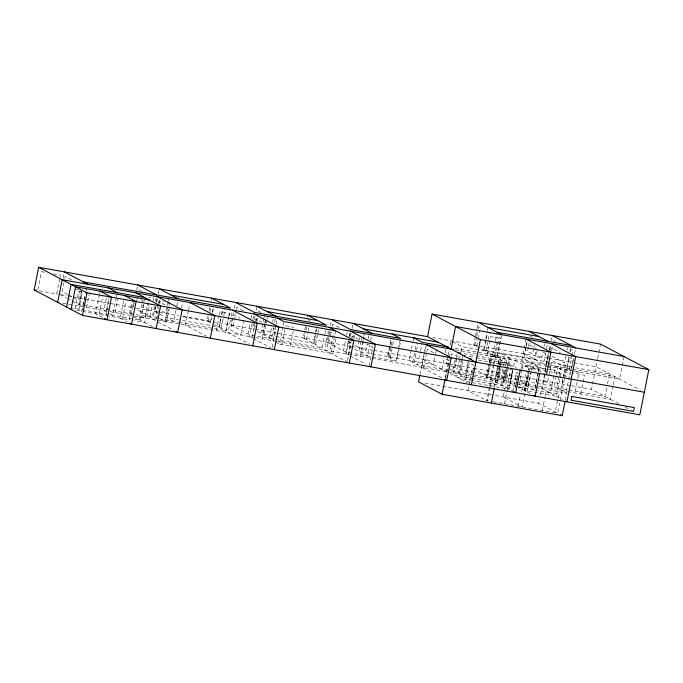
<?xml version="1.0" encoding="UTF-8"?>
<svg xmlns="http://www.w3.org/2000/svg" width="683" height="683" viewBox="0 0 683 683"><rect width="100%" height="100%" fill="white"/><g stroke="black" fill="none" stroke-linecap="round" stroke-linejoin="round"><path stroke-width="0.51" stroke-dasharray="3.42 2.56" d="M56.689 293.912L59.822 278.22M60.027 277.178L60.445 275.087L53.445 273.84M63.152 278.049L63.971 273.943M63.937 282.48L62.136 291.513L67.515 294.356M64.74 278.459L65.141 276.453L72.321 280.243M80.287 290.002L78.28 300.042L68.411 294.834M81.431 291.112L78.767 304.456L177.99 322.154M79.219 304.703L81.934 291.103M78.963 309.228L82.31 292.495M81.712 311.286L85.469 292.461M83.446 304.618L84.077 301.485M84.282 300.435L84.914 297.301M86.169 291.026L86.792 287.885M86.553 307.47L89.482 292.828M99.411 294.595L95.611 313.77L102.629 317.475M99.616 293.553L100.239 290.412M99.129 314.393L102.681 296.61M106.335 298.232L103.876 310.56L108.332 312.908M106.249 310.978L108.759 298.428M105.916 315.606L109.681 296.781M116.281 297.805L112.789 315.264L109.229 313.377M116.486 296.781L117.1 293.699M115.094 312.558L118.022 297.916M123.649 300.691L120.157 318.141L127.175 321.855M122.462 318.551L125.809 301.818M129.531 313.514L131.836 302.006M129.249 319.764L133.014 300.938M131.315 315.452L133.979 302.099M134.107 303.465L133.287 307.572L110.211 303.457M136.771 290.113L137.385 287.039M136.711 300.955L137.343 297.822M139.05 319.542L142.815 300.708L140.988 299.752M144.531 298.591L140.228 320.156L71.433 307.888M143.925 304.627L141.518 316.681L144.745 318.38L147.759 303.32M148.604 303.013L144.702 322.521L134.329 320.668M148.809 301.98L149.218 299.931M147.161 316.656L149.457 305.156M149.995 316.4L152.087 305.941M153.129 300.708L153.76 297.575M154.443 306.257L152.181 317.552L135.388 308.682M155.468 301.126L156.083 298.044M155.323 306.974L152.864 319.294L173.986 330.452M156.347 301.835L157.175 297.728M155.861 306.283L154.836 311.414L157.577 312.865M156.68 302.176L157.295 299.094M158.319 293.963L159.352 288.824M157.961 304.507L155.553 316.553L157.372 317.518M158.166 303.5L158.567 301.493L166.754 305.822M158.055 308.955L158.456 306.949M159.259 302.928L159.856 299.914M156.714 318.901L157.551 314.718M157.764 313.668L158.388 310.534M159.643 304.251L160.266 301.118L164.065 301.792M168.061 302.031L165.858 313.079L159.788 309.869M168.266 301.024L168.863 298.019M165.055 321.471L168.821 302.646M168.351 309.467L166.703 317.689L178.212 319.738M169.171 305.361L169.785 302.287M169.486 307.265L166.481 322.325L158.285 317.996M175.992 310.099L173.73 321.394L158.43 313.318M176.812 305.993L178.041 299.837M181.533 308.11L182.737 302.091M188.38 310.739L185.503 325.117L206.633 336.275M188.585 309.715L190.019 302.526M208.161 315.614L207.137 320.745L213.531 324.118M209.194 310.475L209.809 307.393M211.243 300.204L211.653 298.155M208.042 321.223L209.083 315.99M209.92 311.807L210.757 307.623M210.338 322.436L211.388 317.211M212.43 311.977L213.267 307.794M211.781 316.63L210.774 321.65L180.952 316.331M212.584 312.609L213.386 308.596M216.332 330.615L219.26 315.973M219.465 314.923L220.088 311.789L229.428 313.454L228.796 316.588M220.652 318.799L219.012 327.012L179.262 319.926M221.471 314.692L222.496 309.561M219.303 327.166L220.976 318.799M221.813 314.615L222.854 309.39M221.232 328.19L223.537 316.681M223.742 315.64L224.997 309.365M225.663 332.279L228.592 317.638M178.963 322.333L226.039 330.726L228.703 317.373M228.907 316.349L230.35 309.16M230.402 320.361L227.943 332.681L249.064 343.839M231.221 316.255L232.459 310.091M233.373 312.66L230.914 324.988L249.816 334.969L322.137 347.869L324.801 334.516M234.192 308.554L235.43 302.398M233.202 326.192L235.703 313.642M236.54 309.459L236.958 307.367L243.421 310.774M243.797 320.242L240.783 335.302L230.547 329.898L233.56 314.837L240.075 318.278M247.955 333.987L250.046 323.529M251.096 318.295L251.72 315.162M252.155 323.179L249.491 336.531L270.622 347.681M252.889 319.559L254.119 313.403M253.487 323.691L252.462 328.83L254.289 329.795M254.307 319.584L255.135 315.478M256.159 310.347L256.979 306.24M251.89 337.795L255.024 322.103M255.229 321.061L255.647 318.97L262.981 322.837M254.665 328.839L255.288 325.697M256.125 321.514L256.962 317.33M256.945 321.608L257.568 318.474L260.693 319.029M260.889 333.278L263.809 318.637M264.022 317.586L264.645 314.453M264.569 323.87L262.511 334.141L313.284 343.19L315.341 332.92M264.773 322.846L265.798 317.706M262.135 338.785L265.064 324.143M265.277 323.093L265.9 319.96M263.886 334.858L265.969 324.399M266.182 323.358L266.805 320.216M267.019 319.174L267.642 316.033M269.512 337.829L271.595 327.37M272.645 322.145L273.268 319.004M273.618 327.516L271.364 338.811L255.16 330.256M274.643 322.376L275.667 317.245M275.881 325.279L272.807 340.689L274.677 341.679M276.086 324.254L277.315 318.09M272.261 347.391L275.812 329.616L271.228 327.191M335.626 330.785L331.11 353.384L279.373 344.155L282.856 326.696M283.061 325.671L283.88 321.565M281.789 344.582L285.135 327.849M290.275 346.102L293.622 329.36M305.497 326.585L303.235 337.889L322.137 347.869M307.341 317.347L307.751 315.29M304.234 338.409L305.694 331.093M305.907 330.043L306.53 326.909M306.419 339.571L307.888 332.245M308.093 331.204L308.929 327.012M315.546 331.895L316.161 328.813M313.847 343.489L315.939 333.031M316.152 331.981L316.775 328.847M315.572 344.403L317.663 333.944M317.877 332.894L318.5 329.761M325.006 333.492L325.62 330.41M327.012 337.59L324.545 349.918L347.195 361.87M327.831 333.483L328.241 331.426M329.334 330.837L327.08 342.14L345.974 352.121L395.995 361.042L400.306 339.477M330.359 325.706L331.588 319.542M328.847 343.071L331.144 331.571M332.194 326.337L332.612 324.246L339.024 327.635M332.723 354.229L335.857 338.546M343.498 350.814L345.589 340.356M346.64 335.122L347.263 331.981M345.974 352.121L348.228 340.817M349.056 336.71L350.285 330.555M348.765 340.407L346.093 353.76L366.301 364.432M349.585 336.301L350.61 331.17M349.653 340.843L348.629 345.982L367.522 355.963L369.785 344.667M350.473 336.736L351.293 332.63M352.112 328.523L353.145 323.392M348.364 354.955L351.497 339.263M351.711 338.222L352.129 336.13L358.729 339.613M347.399 360.829L350.951 343.045L346.435 340.655M352.769 338.452L353.572 334.439M353.922 338.905L354.545 335.763L356.483 336.113M359.181 340.732L357.977 346.751L352.65 343.942M359.378 339.724L359.779 337.718M361.059 341.193L359.01 351.463L433.44 364.739L435.489 354.468M361.264 340.168L361.674 338.111M362.699 341.483L361.298 348.509L365.755 350.866L367.164 343.831M362.904 340.476L363.501 337.462M363.706 336.463L364.304 333.449M360.47 356.321L364.227 337.496M368.163 338.811L368.769 335.805M370.604 340.561L371.834 334.397M369.119 365.917L372.875 347.084L367.215 344.095M390.761 340.108L387.483 356.543L395.995 361.042M388.089 356.859L390.181 346.401M390.394 345.359L391.436 340.125M389.097 356.833L391.188 346.366M391.393 345.325L392.443 340.091M390.189 357.969L392.486 346.469M392.699 345.419L393.946 339.144M397.233 358.276L400.998 339.451M411.234 350.14L409.177 360.411L417.697 364.91L537.376 386.254M411.439 349.115L412.874 341.927M413.078 340.902L413.693 337.82M412.686 362.263L414.982 350.755M415.196 349.713L416.442 343.438M414.043 362.98L416.34 351.472M416.553 350.43L417.808 344.155M417.697 364.91L420.361 351.557M420.566 350.533L422.009 343.344M419.977 374.66L425.518 346.93M426.414 344.684L421.898 367.275L443.028 378.433M423.545 368.146L426.679 352.454M426.884 351.412L427.302 349.32L435.455 353.623M435.694 353.444L436.514 349.337M441.952 369.238L444.215 357.943M445.239 352.804L446.469 346.64M447.98 356.253L446.545 363.441L450.182 365.362M448.193 355.228L449.218 350.097M450.242 344.958L451.062 340.851L461.981 346.614L565.848 365.226L562.092 384.051M445.35 377.844L449.252 358.327M449.457 357.303L450.686 351.139M445.487 378.578L449.047 360.795L443.609 357.926M451.48 355.672L451.881 353.666L455.715 355.689M454.716 360.709L452.709 370.749L448.876 368.726M456.184 358.584L452.897 375.018L497.215 382.915L501.732 360.325L461.537 353.162M456.389 357.559L457.414 352.428M456.901 358.541L454.297 371.586L458.344 373.729L461.358 358.669M474.275 372.209L457.465 369.213L460.129 355.86M460.948 351.754L461.981 346.614M462.109 359.446L458.413 377.93L470.783 380.132M462.314 358.413L462.929 355.339M462.673 361.589L460.069 374.643L464.696 377.084L467.701 362.024M469.016 359.685L464.705 381.251L509.023 389.156L513.121 368.615M475.377 336.685L473.737 344.898L497.267 357.32L501.774 334.73M475.581 335.652L476.819 329.496M477.024 328.463L478.254 322.308M474.856 345.487L476.529 337.12M476.734 336.07L477.989 329.795M478.194 328.754L478.612 326.662L480.405 327.601L478.518 337.018M476.64 346.426L478.313 338.059M470.929 380.371L471.731 376.359M471.927 375.351L472.534 372.337M472.73 371.339L473.934 365.311L469.306 362.869L466.301 377.93L469.998 379.885M485.579 339.801L483.53 350.063L534.354 359.13L536.403 348.859M485.784 338.768L487.218 331.579M487.423 330.555L488.038 327.473M483.991 350.311L486.083 339.852M486.296 338.811L487.338 333.577M485.878 351.31L489.643 332.484M486.902 355.476L490.659 336.642L498.018 337.957L497.395 341.099M488.934 363.791L486.27 377.136L513.855 391.709M489.139 362.758L490.787 354.545L516.536 368.146M486.62 377.204L488.704 366.745M489.54 362.562L490.377 358.379M487.372 377.725L491.137 358.899L494.168 360.496L493.536 363.638M488.26 374.702L490.351 364.244M490.565 363.194L492.025 355.877L499.375 357.183L495.61 376.017M492.639 354.878L495.303 341.526M495.508 340.501L496.942 333.313M494.261 356.782L497.181 342.14M490.403 379.321L493.331 364.679M495.337 356.304L499.102 337.479L500.673 338.307L496.917 357.141M489.404 387.27L486.74 400.622L491.948 401.553M489.609 386.245L493.766 365.209M493.971 364.176L495.414 356.987M490.274 387.449L487.551 401.049L467.838 390.642L472.354 368.052L495.884 380.474L494.441 387.662M490.479 386.407L491.316 382.224L494.33 383.82L493.493 388.004M495.346 378.758L498.061 365.157M498.274 364.116L499.111 359.932M495.252 381.882L497.967 368.282M498.923 365.968L496.874 376.239L504.857 380.457L507.52 367.104M499.128 364.944L501.39 353.649L509.373 357.866L507.734 366.079M496.678 380.61L499.606 365.968M499.811 364.927L500.443 361.785L508.186 363.168L504.43 381.993M496.661 382.625L500.426 363.8L499.008 363.057M499.324 376.674L501.416 366.216M501.621 365.174L503.089 357.849L510.21 359.121L508.75 366.438M501.057 378.442L503.354 366.942M503.559 365.892L504.814 359.617L506.564 360.547L505.522 365.772M500.861 384.845L503.994 369.153M502.808 379.372L505.309 366.822M502.372 385.639L506.137 366.814M506.453 377.947L508.536 367.488M506.897 388.029L510.653 369.204L512.31 370.075L508.545 388.9M504.481 403.798L508.246 384.964L521.94 387.415L521.103 391.598M512.805 370.724L510.338 383.052L515.853 385.963M513.625 366.617L514.854 360.462L535.984 371.612M512.831 391.163L516.587 372.337L518.312 373.242L517.057 379.517M515.383 387.893L516.006 384.751M516.22 383.701L516.843 380.568M526.141 339.075L521.624 361.666L545.504 374.275M521.479 368.786L522.102 365.653L528.966 366.873L528.343 370.015M527.028 341.637L524.57 353.965L543.463 363.945L545.717 352.65M525.987 347.596L523.784 358.643L545.111 369.904L548.116 354.844L543.48 352.394M526.192 346.597L526.789 343.583L536.061 348.475M522.06 369.938L518.568 387.398L534.806 390.292L538.298 372.833M522.264 368.914L523.084 364.807L554.895 370.476L554.075 374.583M528.318 347.34L527.515 351.352L532.527 353.999L533.73 347.98M528.514 346.332L529.316 342.32M518.184 406.24L520.267 395.781M522.606 389.532L526.371 370.698M524.313 390.428L528.13 371.057M528.531 371.091L524.638 390.599L556.449 396.277L560.956 373.678L529.146 368.009L528.736 370.058M525.073 390.83L528.625 373.046M533.927 346.973L534.328 344.966M524.834 393.587L522.162 406.94L503.269 396.96L507.776 374.369L526.678 384.35L525.039 392.563M526.952 391.829L530.717 372.995M528.318 386.254L532.083 367.428L538.947 368.658L538.315 371.791M537.205 350.925L536.198 355.945L541.542 358.763L542.951 351.736M535.182 387.483L538.11 372.841M538.503 371.808L539.322 367.702L531.092 363.356L526.576 385.946L534.806 390.292M543.95 346.716L544.556 343.703M546.545 348.543L547.775 342.379M564.354 379.364L557.584 413.258L538.691 403.277L539.51 399.171M540.33 395.056L549.149 350.9M549.354 349.875L550.387 344.744M551.207 340.638L551.821 337.556M546.622 365.064L548.876 353.768M549.704 349.662L550.729 344.522M550.592 350.806L551.19 347.801L560.359 352.633M551.719 350.499L552.726 345.47M547.74 381.49L551.505 362.664M542.302 410.543L545.017 396.943M545.23 395.901L546.067 391.718L558.788 393.98L555.023 412.805M553.87 375.616L550.378 393.066L535.848 390.48M556.167 376.179L554.118 386.45L475.095 372.355M556.372 375.155L558.634 363.86M558.993 376.538L556.739 387.833L605.036 396.447L607.289 385.152M559.206 375.513L561.255 365.243L571.756 367.113M566.045 355.834L564.636 362.869L550.72 355.519M567.249 349.816L567.65 347.809M560.956 388.584L563.253 377.076M563.466 376.034L564.721 369.759L570.86 370.852M564.559 378.339L568.871 356.774M569.895 351.643L570.92 346.503M567.257 368.41L569.562 356.91M570.604 351.677L571.022 349.585L572.969 350.61L572.337 353.751M569.204 369.435L572.132 354.793M566.318 391.419L570.083 372.585M565.293 400.298L566.728 393.109L543.198 380.687M573.703 358.191L571.244 370.519L550.413 359.514M574.523 354.084L575.547 348.953M575.291 391.137L577.587 379.637M577.801 378.587L579.056 372.312L571.884 371.04M580.652 393.971L584.409 375.146L572.123 372.952M618.67 403.644L591.495 389.293L597.446 359.514M597.651 358.49L600.528 344.112M607.494 384.119L609.543 373.857L575.948 367.864M613.061 385.929L610.397 399.273L538.417 386.441M613.266 384.896L614.905 376.683L452.342 347.69M624.049 356.535L619.532 379.125L572.533 370.749M432.68 337.573L547.715 358.088M548.765 358.276L572.909 362.588M573.959 362.775L596.011 366.703L640.663 390.283M44.438 272.227L41.432 271.697L37.667 290.523L57.807 294.108M455.501 349.875L546.665 366.131L542.148 388.721L562.57 399.512M547.279 366.242L571.483 370.562M148.843 297.464L150.917 297.831M469.11 356.441L475.291 357.542M476.324 357.721L507.238 363.236L502.731 385.827L471.808 380.32M285.554 325.757L294.04 327.268M478.493 360.317L513.531 366.566M75.198 289.063L78.963 289.737M81.593 291.769L78.682 291.248L74.917 310.073L130.385 319.968M60.915 294.663L67.207 295.79M68.257 295.978L72.449 296.721M73.499 296.909L109.16 303.269M136.361 308.127L178.895 315.708M183.078 316.451L212.311 321.667M213.344 321.855L254.537 329.197M255.57 329.385L276.299 333.082M277.332 333.261L350.721 346.358M351.771 346.537L372.739 350.277M373.789 350.464L448.646 363.817M449.277 363.928L472.815 368.128M473.865 368.316L519.242 376.41M520.284 376.598L570.501 385.554M571.551 385.741L591.495 389.293M62.819 303.235L133.8 315.896M134.389 315.998L180.013 324.135M181.063 324.323L254.588 337.436M255.638 337.624L276.939 341.423M277.691 341.56L471.757 376.171M472.346 376.273L518.09 384.435M518.346 384.478L566.728 393.109M424.835 382.967L538.691 403.277M492.989 401.732L557.584 413.258M553.725 340.45L555.586 341.432M530.52 336.292L532.194 337.18M568.606 356.996L573.191 359.412L570.177 374.472L548.184 362.861M625.107 407.051L630.622 409.962M547.578 366.617L567.966 377.383M516.766 386.45L531.639 394.296M457.303 356.526L459.736 357.815M451.096 365.849L457.465 369.213M423.059 359.258L449.337 373.131M450.191 373.584L467.206 382.574M307.99 319.584L310.184 320.737M258.217 311.055L260.974 312.507M275.616 342.174L279.373 344.155M214.342 324.545L226.039 330.726M139.144 289.857L141.885 291.299M133.578 316.647L155.237 328.088M59.865 294.475L66.456 297.959M67.395 298.454L83.394 306.906M330.137 332.049L327.123 347.109L330.461 348.876L333.466 333.808L330.137 332.049"/><path stroke-width="1.02" d="M427.567 336.659L432.083 314.069L600.528 344.112L648.85 369.631L639.817 414.82L82.472 315.418L34.15 289.891L38.666 267.301L427.567 336.659L475.897 362.186M57.679 302.313L62.187 279.723L453.401 349.5M66.593 307.026L71.1 284.435L144.736 297.566M71.066 309.39L75.582 286.8L149.218 299.931M82.472 315.418L86.989 292.819L38.666 267.301M156.117 328.549L160.625 305.958L135.823 292.862M210.304 338.213L214.821 315.623L190.019 302.526M252.744 345.786L257.252 323.187L232.459 310.091M274.293 349.628L278.809 327.037L254.008 313.932M349.346 363.014L353.862 340.416L329.061 327.319M370.895 366.856L375.411 344.266L350.61 331.17M419.772 375.684L418.542 381.848L442.063 394.27L562.211 415.699L565.089 401.322M442.063 394.27L444.94 379.893M451.096 349.09L455.612 326.5L624.049 356.535M471.381 384.777L480.414 339.596L432.083 314.069M491.367 403.064L494.236 388.687M520.207 370.092L515.699 392.682L513.855 391.709M539.655 373.558L535.139 396.149L533.303 395.175M546.426 374.762L550.942 352.172L526.141 339.075M571.219 379.185L575.735 356.594L550.933 343.498M566.95 401.817L571.466 379.227M488.038 327.473L538.87 336.54M497.147 332.288L571.125 345.478M480.414 339.596L648.85 369.631M267.027 311.542L317.8 320.6M363.527 328.873L437.948 342.149M171.22 295.099L223.529 304.422M83.275 281.866L230.555 308.135L211.653 298.155M448.569 347.015L422.214 342.32L413.693 337.82M335.626 330.785L283.88 321.565L277.315 318.09M457.414 352.428L460.504 352.974M462.929 355.339L464.986 355.706M469.221 358.66L471.279 359.027M86.989 292.819L644.334 392.23M34.15 289.891L36.208 290.258M552.231 335.498L575.752 347.92M529.077 331.375L547.979 341.355M478.254 322.308L501.774 334.73M560.359 414.718L562.211 415.699M426.414 344.684L451.215 357.781L446.699 380.371L444.864 379.406M391.999 333.953L400.511 338.444L350.49 329.522L331.588 319.542M353.145 323.392L372.039 333.372M307.751 315.29L326.645 325.27L254.324 312.379L235.43 302.398M256.979 306.24L275.872 316.22M159.352 288.824L178.246 298.804M137.795 284.982L156.697 294.962M157.38 296.704L182.182 309.8L177.665 332.39L175.83 331.417M124.673 295.551L136.079 301.579L131.571 324.169L129.813 323.247M108.392 287.961L117.305 292.674M64.381 271.885L87.902 284.316M100.128 291.171L111.534 297.199L107.026 319.789L104.388 318.406M571.756 396.439L571.005 400.204L633.593 411.371L634.345 407.597L571.756 396.439"/></g></svg>
